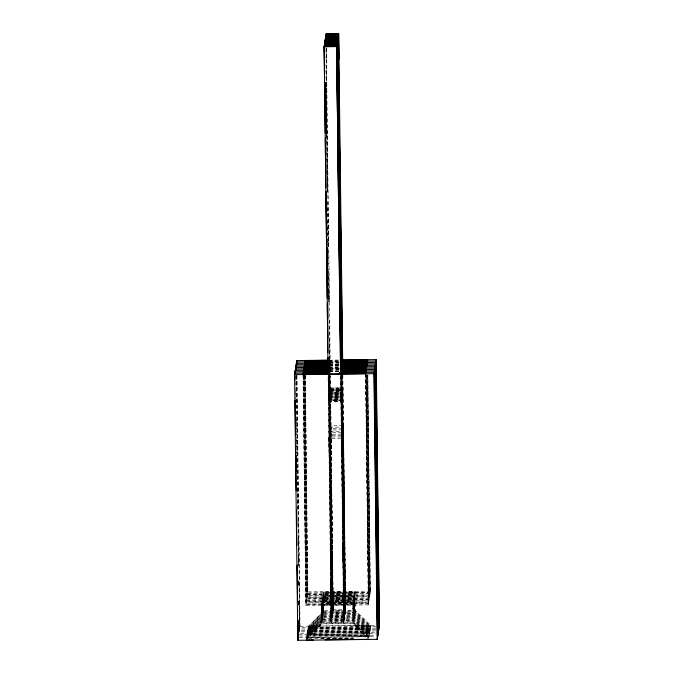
<?xml version="1.0" encoding="UTF-8"?>
<svg xmlns="http://www.w3.org/2000/svg" width="674" height="674" viewBox="0 0 674 674"><rect width="100%" height="100%" fill="white"/><g stroke="black" fill="none" stroke-linecap="round" stroke-linejoin="round"><path stroke-width="0.51" stroke-dasharray="3.37 2.53" d="M343.352 580.365L343.757 622.051L331.254 622.203L330.85 580.516M343.58 578.958L343.976 620.644L331.473 620.796L330.732 543.193M343.799 577.551L344.203 619.238L331.701 619.389L331.296 577.702M344.026 576.144L344.422 617.831L331.92 617.982L331.524 576.295M344.246 574.737L344.65 616.424L332.147 616.575L331.743 574.888M344.465 573.33L344.869 615.017L332.366 615.168L331.962 573.481M344.692 571.923L345.096 613.61L332.594 613.761L332.189 572.074M344.911 570.516L345.315 612.203L332.813 612.354L332.408 570.667M345.585 608.967L345.543 610.796L333.032 610.947L331.136 438.791M345.745 607.257L345.762 609.389L333.259 609.54L333.242 607.417M341.608 449.583L341.415 438.302L328.912 438.454L329.072 455.708M341.828 448.176L341.642 436.895L329.139 437.047L329.291 454.301M342.055 446.769L341.861 435.488L329.359 435.64L329.519 452.894M342.274 445.362L342.089 434.081L329.586 434.233L329.738 451.487M342.502 443.955L342.308 432.674L329.805 432.826L329.957 450.08M344.203 551.854L342.535 431.267L330.033 431.419L330.184 448.673M342.948 441.141L342.754 429.86L330.252 430.012L330.403 447.266M343.167 439.734L342.973 428.453L330.471 428.605L330.631 445.859M344.785 540.649L343.201 427.046L330.698 427.198L330.85 444.452M343.614 436.921L343.42 425.639L330.917 425.791L331.077 443.045M341.415 438.302L341.575 455.557M341.642 436.895L341.794 454.15M341.861 435.488L342.021 452.743M342.089 434.081L342.24 451.336M342.308 432.674L342.468 449.929M342.535 431.267L342.687 448.522M342.754 429.86L342.906 447.115M342.973 428.453L343.133 445.708M343.201 427.046L343.352 444.301M343.42 425.639L343.58 442.894M330.631 581.923L331.086 623.248L328.12 376.252M328.415 375.536L328.592 400.466L341.095 400.314L340.918 375.384M331.456 618.151L328.592 375.536M331.675 616.744L328.845 376.235M331.928 614.553L329.131 375.519M332.13 614.941L329.316 375.519M332.341 612.523L329.561 376.218M332.602 610.332L329.771 373.758M330.007 373.404L330.15 390.617L342.653 390.465L342.594 374.988M333.015 608.302L330.336 375.839M330.555 388.056L343.058 387.904L330.555 388.056L333.234 606.895M296.973 375.275L300.04 626.23L298.927 633.265L376.235 632.322M365.746 374.626L368.375 604.907L305.853 605.665L303.199 373.278M303.519 375.78L306.08 604.258L368.594 603.5L366.041 375.022M303.713 375.721L306.299 602.851L368.821 602.093L366.277 374.66M366.462 374.609L369.04 600.686L306.527 601.444L303.949 375.367M304.244 375.763L306.746 600.045L369.268 599.279L366.757 375.005M304.479 375.41L306.973 598.638L369.487 597.872L366.993 374.651M304.665 375.351L307.192 597.231L369.714 596.465L367.187 374.592M367.431 375.292L369.933 595.058L307.42 595.824L304.96 375.747M305.196 375.393L307.639 594.417L370.152 593.651L367.718 374.634M305.389 375.342L307.858 593.01L370.38 592.244L367.903 374.576M343.133 581.772L343.588 623.096L340.623 376.092M343.959 617.999L341.095 375.384M344.178 616.592L341.347 376.075M344.439 614.402L341.583 375.721M341.819 375.367L341.988 394.686L329.485 394.838M344.844 612.371L342.274 392.883L329.771 393.035M345.105 610.181L342.291 374.66M345.518 608.15L342.83 374.634M306.678 637.537L306.502 638.64L321.978 622.549L321.843 603.238L353.1 602.859L353.243 622.169L369.015 637.882L369.192 636.77L353.328 621.613L322.071 621.992L306.678 637.537L369.192 636.77M306.721 637.233L306.897 636.13L322.29 620.586L353.555 620.206L369.419 635.363L369.242 636.475L306.721 637.233L322.29 620.586M306.948 635.826L307.125 634.723L322.517 619.179L353.774 618.799L369.638 633.956L369.462 635.068L306.948 635.826L322.425 619.735L322.282 600.424L353.547 600.045L353.69 619.355L369.462 635.068M307.167 634.419L307.344 633.316L322.736 617.772L353.993 617.392L369.858 632.549L369.689 633.661L307.167 634.419L322.652 618.328L322.509 599.018L353.766 598.638L353.909 617.948L369.689 633.661M307.395 633.012L307.563 631.909L322.964 616.365L354.221 615.985L370.085 631.142L369.908 632.254L307.395 633.012L322.871 616.921L322.728 597.611L353.993 597.231L354.128 616.541L369.908 632.254M307.614 631.605L307.791 630.502L323.183 614.958L354.44 614.578L370.304 629.735L370.127 630.847L307.614 631.605L323.183 614.958M307.833 630.198L308.01 629.095L323.402 613.551L354.667 613.172L370.531 628.328L370.355 629.44L307.833 630.198L323.318 614.107L323.175 594.797L354.431 594.417L354.575 613.728L370.355 629.44M308.06 628.791L308.237 627.688L323.63 612.144L354.886 611.765L370.751 626.921L370.574 628.033L308.06 628.791L323.545 612.7L323.402 593.39L354.659 593.01L354.802 612.321L370.574 628.033M308.279 627.384L308.456 626.281L323.849 610.737L355.114 610.358L370.978 625.514L370.801 626.626L308.279 627.384L323.849 610.737M306.274 640.047L321.759 623.956L321.616 604.645L352.873 604.266L353.016 623.576L368.796 639.289M353.328 621.613L353.243 622.169L321.978 622.549L321.843 603.238M322.062 601.831L321.978 602.388L353.235 602.008L353.319 601.452L322.062 601.831L322.206 621.142L353.462 620.762L369.242 636.475M353.547 600.045L353.69 619.355L322.425 619.735L322.282 600.424M353.993 617.392L353.909 617.948L322.652 618.328L322.509 599.018M353.993 597.231L354.128 616.541L322.871 616.921L322.728 597.611M322.956 596.204L322.863 596.76L354.128 596.38L354.212 595.824L322.956 596.204L323.099 615.514L354.356 615.135L370.127 630.847M354.431 594.417L354.575 613.728L323.318 614.107L323.175 594.797M354.886 611.765L354.802 612.321L323.545 612.7L323.402 593.39M323.621 591.983L323.537 592.539L354.794 592.16L354.878 591.604L323.621 591.983L323.764 611.293L355.021 610.914L370.801 626.626M321.616 604.645L321.759 623.956L353.016 623.576L352.873 604.266M353.1 602.859L353.007 603.415L321.751 603.794M353.766 598.638L353.682 599.194L322.425 599.574M354.659 593.01L354.566 593.567L323.309 593.946M306.451 638.944L321.843 623.399L353.109 623.02L368.973 638.177M329.173 360.177L339.62 360.051M329.173 360.329L339.586 360.202M328.996 361.433L339.418 361.306M328.954 361.584L339.401 361.458M328.946 361.736L339.367 361.609M329.813 362.831L339.191 362.713M329.771 362.983L339.174 362.865M329.763 363.126L339.148 363.016M329.594 364.238L340.008 364.112M329.552 364.39L339.999 364.263M329.544 364.533L339.966 364.407M329.367 365.645L339.789 365.519M329.325 365.797L339.772 365.67M329.325 365.94L339.738 365.813M329.148 367.052L339.561 366.926M329.106 367.204L339.553 367.077M329.097 367.347L339.519 367.22M328.92 368.459L339.342 368.333M329.931 368.594L339.334 368.484M329.915 368.745L339.292 368.627M329.746 369.849L339.123 369.74M329.704 370.001L339.106 369.891M329.696 370.152L339.073 370.034M329.519 371.256L339.94 371.13M329.485 371.408L339.932 371.281M329.468 371.559L339.89 371.433M330.437 388.814L342.94 388.662M330.37 389.21L342.872 389.058M330.209 390.221L342.721 390.069M329.99 391.628L342.493 391.476M329.931 392.024L342.434 391.872M329.704 393.431L342.207 393.279M329.544 394.442L342.047 394.29M329.325 395.849L341.828 395.697M329.257 396.245L341.76 396.093M329.097 397.256L341.6 397.104M329.038 397.652L341.541 397.5M328.878 398.663L341.381 398.511M328.811 399.059L341.314 398.907M328.651 400.07L341.154 399.918M328.432 401.477L340.934 401.325M328.364 401.873L340.876 401.721M308.035 591.898L370.557 591.14M307.816 593.305L370.329 592.547M307.588 594.712L370.11 593.954M323.09 595.353L354.347 594.974M307.369 596.119L369.883 595.361M307.142 597.526L369.664 596.768M322.644 598.167L353.901 597.787M306.923 598.933L369.436 598.175M306.704 600.34L369.217 599.582M322.197 600.981L353.454 600.601M306.476 601.747L368.998 600.989M306.257 603.154L368.771 602.396M306.03 604.561L368.552 603.794M321.532 605.201L352.788 604.822M300.04 626.23L375.258 625.312M308.456 626.281L370.978 625.514M376.084 626.71L299.82 627.637L296.737 375.629M308.237 627.688L370.751 626.921M375.856 628.117L299.593 629.044L299.02 581.797M308.01 629.095L370.531 628.328M375.637 629.524L299.374 630.451L299.012 601.048M307.791 630.502L370.304 629.735M375.41 630.931L299.146 631.858L299.088 626.609M307.563 631.909L370.085 631.142M307.344 633.316L369.858 632.549M298.708 634.672L376.016 633.729M307.125 634.723L369.638 633.956M299.526 636.071L375.789 635.135M306.897 636.13L369.419 635.363M299.307 637.478L375.57 636.542M308.582 638.615L353.387 638.067M321.018 638.615L353.403 638.219M333.546 638.607L353.344 638.371M330.917 425.791L331.111 437.072M330.698 427.198L332.366 547.785M330.471 428.605L330.664 439.886M330.252 430.012L330.445 441.293M330.033 431.419L331.701 552.006M329.805 432.826L329.999 444.107M329.586 434.233L329.771 445.514M329.359 435.64L329.552 446.921M329.139 437.047L330.808 557.634M328.912 438.454L329.106 449.735M345.762 609.372L345.745 608.437M345.535 610.779L345.518 609.844M345.315 612.186L345.037 592.32M345.096 613.61L344.726 586.928M344.869 615L344.852 614.065M344.65 616.398L344.372 596.532M344.422 617.831L344.06 591.149M344.203 619.212L344.187 618.277M343.976 620.619L343.959 619.684M343.757 622.026L343.395 595.369M332.813 612.354L332.535 592.471M333.259 609.523L333.242 608.588M333.032 610.93L333.015 609.995M332.585 613.744L332.568 612.809M332.366 615.151L332.349 614.216M332.139 616.558L331.869 596.692M331.92 617.965L331.557 591.3M331.701 619.372L331.684 618.437M331.473 620.779L331.456 619.844M331.254 622.186L330.883 595.521M345.594 609.397L345.594 610.433L345.568 608.892M345.349 610.737L345.374 611.84L345.366 610.374M344.684 614.958L344.709 616.061L344.692 614.595M344.465 616.365L344.481 617.468L344.473 616.002M332.846 610.888L332.872 611.992L332.838 609.97M332.181 615.109L332.198 616.213L332.164 614.191M331.962 616.516L331.979 617.62L331.97 616.154M345.737 608.015L345.391 582.707M345.265 590.913L345.518 609.422M345.341 609.818L345.349 610.299M345.063 611.773L345.147 613.247L345.147 612.573M344.591 595.125L344.928 614.654L344.919 613.618M344.675 614.039L344.675 614.519M343.925 599.346L344.262 618.875L344.254 617.839M343.706 600.753L344.035 620.282L344.026 618.816M343.782 619.667L343.816 621.689L343.807 620.223M333.234 608.167L332.889 582.858M332.762 591.064L333.007 609.574M333.066 609.043L333.091 610.585L333.091 609.549M332.088 595.285L332.425 614.806L332.417 613.77M331.204 600.905L331.532 620.434L331.524 618.968M331.279 619.819L331.313 621.841L331.305 620.375M367.482 374.988L370.152 593.651M366.521 375.359L369.268 599.279M365.78 373.27L368.594 603.5M365.544 373.632L368.375 604.907M354.878 591.604L355.021 610.914L354.794 592.16M354.212 595.824L354.356 615.135L354.128 596.38M353.319 601.452L353.462 620.762L353.235 602.008M343.058 387.904L345.737 606.743M343.639 438.639L345.535 609.608M344.734 556.151L345.08 577.129M345.551 607.897L345.56 608.411M345.29 609.026L345.307 610.568M342.358 375.351L345.332 609.304M345.063 610.433L345.071 610.964M342.106 374.651L345.113 610.711M344.069 560.372L344.414 581.35M344.616 613.247L344.633 614.781M341.642 375.367L344.667 613.525M344.397 614.654L344.406 615.185M341.406 375.721L344.439 614.932M342.08 448.488L343.538 556.075M343.748 585.571L343.234 543.042M344.212 615.809L344.22 616.339M341.095 400.314L343.765 618.622M343.723 618.875L343.732 619.406M340.682 375.738L343.774 619.153M342.687 546.513L342.864 560.296M326.326 48.183L330.327 374.786M326.073 47.542L328.465 247.274M328.575 251.124L329.131 301.927M329.418 320.487L329.99 372.351M332.231 556.303L332.577 577.281M333.049 608.049L333.057 608.563M332.779 609.178L332.804 610.72M326.048 64.392L327.606 191.568M327.733 202.074L328.289 247.274M328.583 271.445L328.954 301.927M329.418 339.763L329.839 374.449M329.856 375.502L332.83 609.456M326.056 70.003L327.53 190.877M327.741 207.693L328.213 246.583M328.575 276.011L328.887 301.236M329.409 344.33L329.763 372.705M332.56 610.585L332.568 611.116M326.039 83.66L326.688 136.215M326.89 153.032L327.353 190.868M327.724 221.35L328.036 246.574M328.575 290.721L328.701 301.227M329.409 359.04L329.603 374.803M329.62 375.856L332.611 610.863M326.048 89.28L326.629 136.578M326.882 157.598L327.294 191.231M327.733 226.969L327.977 246.937M328.575 295.288L328.651 301.59M329.418 364.651L329.51 372.014M326.048 103.99L326.393 136.932M326.89 172.308L327.058 191.585M327.733 241.68L327.8 246.928M331.734 567.213L331.911 581.502M332.223 587.079L332.644 613.399L332.636 611.933M332.375 611.739L332.383 612.27M326.048 123.266L326.216 136.932M331.894 614.806L331.894 615.337M328.895 375.873L331.937 615.084M329.578 448.64L331.035 556.227M331.709 615.96L331.718 616.491M330.673 566.152L331.018 587.13M331.33 592.707L331.76 619.027L331.751 617.991M331.49 617.898L331.498 618.412M331.22 619.027L331.237 620.56M328.179 375.89L331.271 619.305M330.184 546.673L330.454 567.55M304.724 376.109L307.42 595.824M303.755 375.426L306.527 601.444M303.022 374.39L305.853 605.665M296.501 375.991L298.127 509.342M298.245 518.795L298.826 566.042M296.248 375.292L297.217 454.049M297.403 469.795L297.883 508.651M298.245 538.046L298.59 566.404M298.767 581.098L298.835 586.355M296.012 375.654L296.307 399.8M296.552 419.75L296.981 454.402M297.403 489.054L297.647 509.005M298.253 558.358L298.338 565.705M298.531 581.46L298.599 586.709M298.776 601.41L298.826 605.606M295.776 376.008L296.063 399.109M296.56 440.063L296.728 453.712M298.296 581.814L298.346 586.018M298.54 601.764L298.59 605.968M295.726 391.063L295.827 399.463M298.296 601.073L298.346 605.269M344.574 534.6L344.818 555.654M344.347 536.007L344.591 557.061M345.08 611.478L345.08 611.975M344.861 613.82L344.852 612.885M344.128 537.414L344.372 558.468M343.909 538.821L344.144 559.875M343.681 540.228L343.925 561.282M344.406 615.699L344.414 616.188M344.195 618.041L344.187 617.106M343.462 541.635L343.706 562.689M343.959 618.513L343.967 619.002M343.015 544.449L343.26 565.503M343.74 619.92L343.748 620.409M342.788 545.856L343.032 566.91M333.032 609.759L333.015 608.824M332.071 534.752L332.316 555.806M326.275 48.494L326.393 58.781M331.844 536.159L332.088 557.213M332.568 611.638L332.577 612.127M332.358 613.98L332.349 613.037M326.048 49.901L326.174 60.188M331.625 537.566L331.869 558.62M331.406 538.973L331.642 560.027M331.178 540.38L331.423 561.434M331.903 615.851L331.911 616.348M331.692 618.193L331.684 617.258M330.959 541.786L331.204 562.841M331.456 618.665L331.465 619.153M330.513 544.6L330.757 565.654M330.285 546.007L330.53 567.061M328.55 400.718L341.052 400.567L328.55 400.718M328.777 399.311L341.28 399.16L328.777 399.311M328.996 397.904L341.499 397.753L328.996 397.904M329.215 396.497L341.726 396.346L329.215 396.497M329.443 395.09L341.945 394.939L329.443 395.09M329.662 393.683L342.165 393.532L329.662 393.683M329.889 392.276L342.392 392.125L329.889 392.276M330.108 390.869L342.611 390.718L330.108 390.869M330.336 389.462L342.839 389.311L330.336 389.462"/><path stroke-width="1.01" d="M328.095 374.146L324.135 46.514L336.638 46.363L340.892 373.278M324.531 62.834L324.363 45.107L336.865 44.956L337.177 69.523M324.573 45.992L324.582 43.7L337.084 43.549L341.28 370.826M324.801 45.613L324.801 42.294L337.312 42.142L341.491 368.366M325.037 45.234L325.028 40.887L337.531 40.735L341.549 368.004M325.239 41.771L325.247 39.48L337.75 39.328L341.718 366.959M325.475 41.392L325.475 38.073L337.977 37.921L342.156 364.145M325.711 41.021L325.694 36.666L338.196 36.514L342.451 363.429M326.14 37.171L326.14 33.852L338.643 33.7L342.678 362.022M340.597 373.994L336.638 46.363M337.118 69.885L336.865 44.956M337.337 68.478L337.084 43.549M337.564 67.071L337.312 42.142M337.784 65.664L337.531 40.735M338.011 64.257L337.75 39.328M338.23 62.85L337.977 37.921M338.458 61.444L338.196 36.514M338.382 35.343L325.879 35.495L338.382 35.343L338.677 60.037M338.896 58.63L338.643 33.7M341.71 360.026L376.185 359.604L379.437 625.261L377.213 639.331L297.815 640.3L294.563 374.643L296.787 360.573L328.128 360.194M304.387 368.055L304.538 364.845L328.499 364.55M305.01 364.128L305.204 360.624L328.128 360.346M297.815 640.3L298.262 637.486M342.274 362.974L367.279 362.671L367.103 363.783L341.052 364.095M342.493 361.567L367.498 361.264L367.322 362.376L342.316 362.679M377.213 639.331L373.96 373.674L376.185 359.604M326.106 34.088L338.609 33.936M325.66 36.901L338.163 36.75M325.432 38.308L337.935 38.157M325.213 39.715L337.716 39.564M324.986 41.122L337.497 40.971M324.767 42.529L337.27 42.378M324.548 43.936L337.051 43.785M324.32 45.343L336.823 45.192M324.101 46.75L336.604 46.599M341.676 360.177L367.726 359.857L367.549 360.969L342.544 361.272M305.027 361.727L328.996 361.433M328.954 361.584L296.568 361.98L296.594 364.078M342.535 361.424L375.966 361.011L379.218 626.668M328.946 361.736L304.985 362.031L304.808 363.134L328.769 362.839M296.341 363.387L328.727 362.991M342.308 362.831L375.738 362.418L378.99 628.075M328.727 363.143L304.758 363.438L304.581 364.541L328.55 364.246M328.508 364.398L296.122 364.794L296.172 368.998M341.044 364.246L375.519 363.825L378.771 629.482M341.002 364.398L367.052 364.078L366.875 365.19L341.87 365.493M304.362 365.948L328.331 365.653M328.28 365.805L295.894 366.201L295.937 369.352M341.861 365.645L375.292 365.232L378.544 630.889M328.28 365.957L304.311 366.252L304.142 367.355L328.103 367.06M341.828 365.788L366.833 365.485L366.656 366.597L341.651 366.9M295.675 367.608L328.061 367.212M341.642 367.052L375.073 366.639L378.325 632.296M328.053 367.364L304.092 367.659L303.915 368.762L328.92 368.459M341.6 367.195L366.605 366.892L366.437 368.004L340.387 368.316M328.887 368.611L295.456 369.015L295.507 373.219M340.378 368.467L374.854 368.046L378.106 633.703M328.878 368.754L303.873 369.066L303.696 370.169L328.701 369.866M340.336 368.619L366.386 368.299L366.209 369.411L341.204 369.714M328.659 370.018L295.229 370.422L295.271 373.573M341.196 369.858L374.626 369.453L377.878 635.11M328.651 370.161L303.645 370.473L303.469 371.576L328.474 371.273M341.154 370.009L366.167 369.706L365.99 370.818L340.985 371.121M295.01 371.829L328.44 371.425M340.977 371.264L374.407 370.86L377.659 636.517M328.432 371.568L303.426 371.88L303.249 372.983L328.255 372.68M340.934 371.416L365.94 371.113L365.763 372.225L339.713 372.537M328.213 372.832L294.782 373.236L294.875 380.583M339.704 372.688L374.18 372.267L377.432 637.924M328.204 372.975L303.199 373.278L303.022 374.39L365.544 373.632L365.721 372.52L339.671 372.84M294.563 374.643L373.96 373.674M306.274 640.047L313.57 639.955M325.037 639.82L368.796 639.289M367.498 361.264L367.524 363.37M367.279 362.671L367.305 364.777M338.424 35.107L338.736 59.674M338.508 61.081L342.215 363.783M338.289 62.488L341.937 365.552M337.623 66.709L341.339 370.464M337.396 68.116L341.061 372.233M336.949 70.93L340.673 374.685M326.14 33.852L326.182 36.927M325.694 36.666L325.761 41.788M325.475 38.073L325.508 41.148M325.247 39.48L325.272 41.527M325.028 40.887L325.095 46.009M324.801 42.294L324.843 45.36M324.582 43.7L324.607 45.748M325.003 82.295L325.213 99.112M325.744 137.639L325.879 153.765M326.41 192.292L326.545 208.418M327.025 247.307L327.227 264.124M327.766 302.651L327.901 318.777M328.432 357.313L328.541 371.332M324.363 45.107L324.531 58.419M324.826 82.287L325.205 118.388M325.508 137.993L325.871 173.041M326.106 191.955L326.553 228.747M326.848 247.307L327.227 283.4M327.53 303.014L327.893 338.053M328.196 357.667L328.39 373.43M324.135 46.514L324.523 77.392M324.59 82.641L325.205 133.098M325.272 138.347L325.879 187.751M325.93 191.955L326.561 243.457M326.612 247.661L327.227 298.11M327.294 303.367L327.893 352.763M327.96 358.02L328.171 374.837M305.204 360.624L305.229 362.722M296.787 360.573L296.838 364.777M295.355 400.179L295.549 415.934M296.021 454.781L296.231 471.581M296.695 509.384L296.897 526.183M297.369 565.031L297.563 580.786M298.051 620.687L298.245 636.433M295.119 400.533L295.541 435.185M295.785 455.135L296.223 490.841M296.459 509.738L296.889 545.443M297.133 565.393L297.571 601.09M297.807 619.996L298.034 638.893"/></g></svg>
